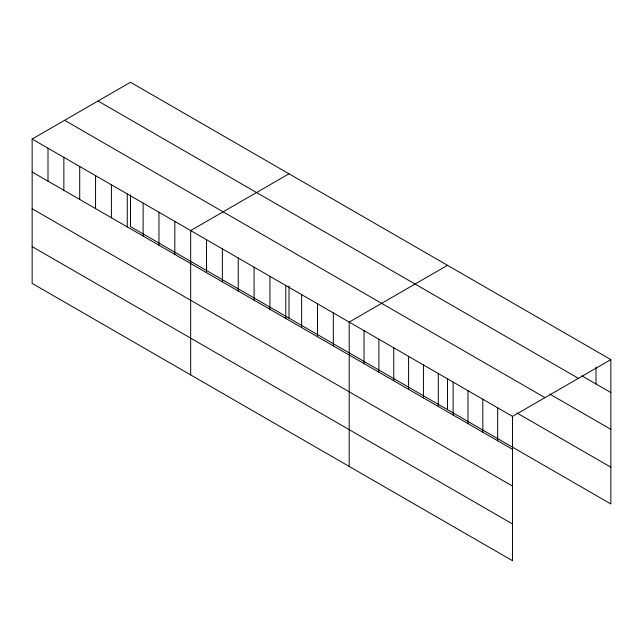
<?xml version="1.0" encoding="UTF-8"?>
<svg xmlns="http://www.w3.org/2000/svg" width="643" height="643" viewBox="0 0 643 643"><rect width="100%" height="100%" fill="white"/><g stroke="black" fill="none" stroke-linecap="round" stroke-linejoin="round"><path stroke-width="0.96" d="M32.15 139.041L512.519 416.383L512.519 560.728L32.15 283.386L32.15 139.041L130.481 82.272L610.85 359.614L610.85 503.959L130.481 226.617L130.481 194.692M289.004 173.795L190.674 230.564L190.674 374.909M447.52 265.318L349.197 322.087L349.197 466.432M512.519 416.383L610.85 359.614M581.979 375.89L610.85 392.56M98.033 101.007L578.403 378.349M549.805 394.079L610.85 429.323M64.597 120.305L544.967 397.647M516.811 412.902L610.85 467.196M32.15 171.994L512.519 449.328M32.15 208.75L512.519 486.092M32.15 246.623L512.519 523.965M596.005 367.016L596.005 383.992M497.674 407.807L497.674 440.76M482.829 399.239L482.829 432.184M467.975 390.663L467.975 423.616M453.13 382.095L453.13 415.04M447.52 378.703L447.52 409.663M438.285 373.519L438.285 406.472M423.432 364.951L423.432 397.896M408.586 356.375L408.586 389.328M393.741 347.807L393.741 380.752M378.888 339.231L378.888 372.176M364.042 330.663L364.042 363.608M333.339 312.932L333.339 345.886M317.489 303.785L317.489 336.731M301.639 294.631L301.639 327.576M289.004 286.215L289.004 318.14M285.789 285.476L285.789 318.43M269.931 276.329L269.931 309.275M254.081 267.175L254.081 300.12M238.231 258.02L238.231 290.974M222.374 248.873L222.374 281.819M206.524 239.718L206.524 272.664M174.824 221.409L174.824 254.363M158.966 212.262L158.966 245.208M143.116 203.108L143.116 236.053M127.266 193.953L127.266 226.907M111.408 184.806L111.408 217.752M95.558 175.652L95.558 208.597M79.708 166.497L79.708 199.451M63.858 157.35L63.858 190.296M48 148.195L48 181.141"/></g></svg>
